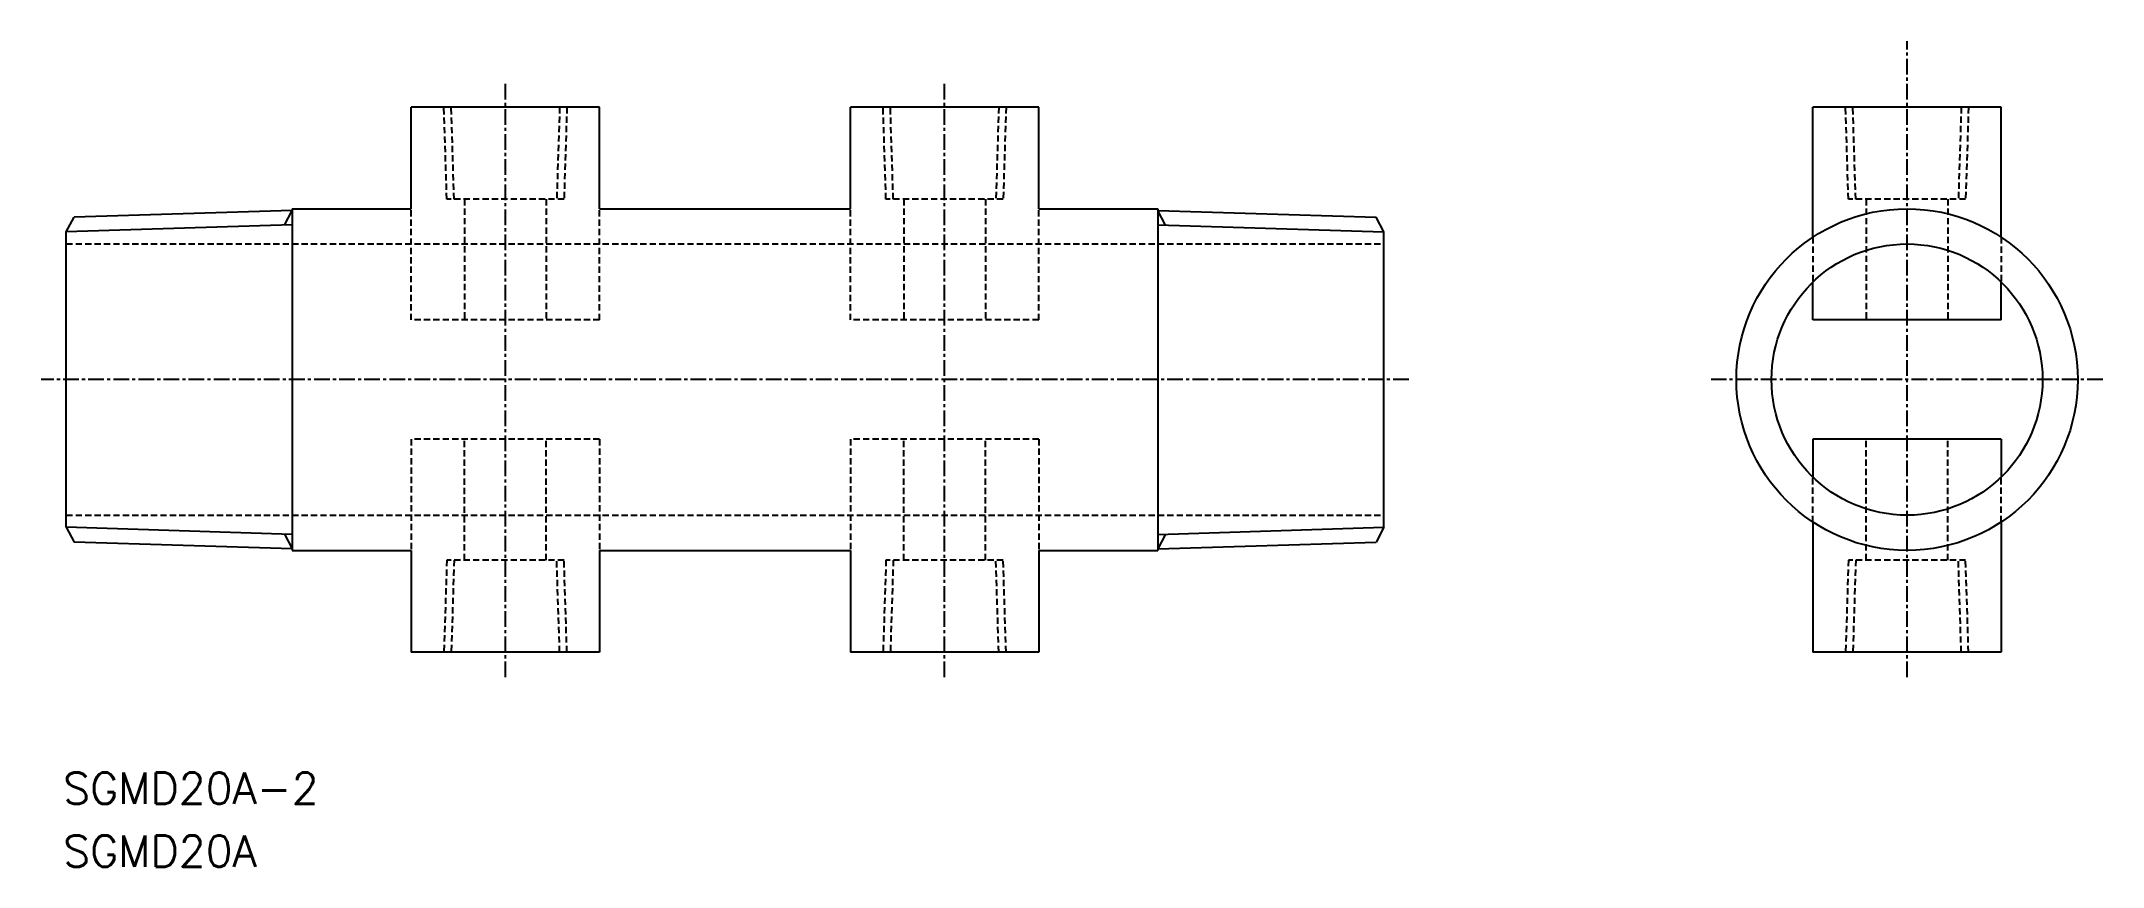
# Model space of a CAD drawing. Extents: x 70 to 235, y 72 to 138.
import ezdxf
from ezdxf.enums import TextEntityAlignment as Align

# ---------------------------------------------------------------- set-up
doc = ezdxf.new("R2010")
doc.units = 0
doc.linetypes.add('CENTER', pattern=[2, 1.25, -0.25, 0.25, -0.25])
doc.linetypes.add('DASHED', pattern=[0.75, 0.5, -0.25])
doc.layers.get('0').update_dxf_attribs({"linetype": 'CONTINUOUS'})
doc.layers.add('CENTER', color=1, linetype='CENTER')
doc.styles.get("Standard").update_dxf_attribs({"font": 'txt.shx', "bigfont": 'extfont.shx'})

msp = doc.modelspace()

# ---------------------------------------------------------------- linework, layer by layer
for p, q in [((99.99, 124.6), (99.99, 132.7)), ((114.99, 132.7), (99.99, 132.7)), ((114.99, 124.6), (114.99, 132.7)), ((149.99, 132.7), (134.99, 132.7)), ((134.99, 124.6), (134.99, 132.7)), ((149.99, 124.6), (149.99, 132.7)), ((211.7, 124.6), (211.7, 132.7)), ((226.7, 132.7), (211.7, 132.7)), ((226.7, 124.6), (226.7, 132.7)), ((72.49, 122.76), (73.11, 123.94)), ((90.49, 124.48), (73.11, 123.94)), ((90.49, 124.6), (99.99, 124.6)), ((90.49, 124.6), (90.49, 97.4)), ((114.99, 124.6), (134.99, 124.6)), ((149.99, 124.6), (159.49, 124.6)), ((159.49, 124.6), (159.49, 97.4)), ((159.49, 124.48), (176.88, 123.94)), ((177.49, 122.76), (176.88, 123.94)), ((211.7, 122.34), (211.7, 124.6)), ((226.7, 122.34), (226.7, 124.6)), ((72.49, 99.24), (72.49, 122.76)), ((177.49, 99.24), (177.49, 122.76)), ((211.7, 115.75), (211.7, 118.77)), ((226.7, 115.75), (226.7, 118.77)), ((226.7, 115.75), (211.7, 115.75)), ((211.7, 106.25), (211.7, 103.23)), ((226.7, 106.25), (211.7, 106.25)), ((226.7, 106.25), (226.7, 103.23)), ((72.49, 99.24), (73.11, 98.05)), ((177.49, 99.24), (176.88, 98.05)), ((211.7, 99.65), (211.7, 97.4)), ((226.7, 99.65), (226.7, 97.4)), ((90.49, 97.51), (73.11, 98.05)), ((90.49, 97.4), (99.99, 97.4)), ((99.99, 97.4), (99.99, 89.3)), ((114.99, 97.4), (114.99, 89.3)), ((114.99, 97.4), (134.99, 97.4)), ((114.99, 97.4), (134.99, 97.4)), ((134.99, 97.4), (134.99, 89.3)), ((149.99, 97.4), (149.99, 89.3)), ((149.99, 97.4), (159.49, 97.4)), ((159.49, 97.51), (176.88, 98.05)), ((211.7, 97.4), (211.7, 89.3)), ((226.7, 97.4), (226.7, 89.3)), ((114.99, 89.3), (99.99, 89.3)), ((149.99, 89.3), (134.99, 89.3)), ((226.7, 89.3), (211.7, 89.3))]:
    msp.add_line(p, q)
at = {"color": 3, "linetype": 'DASHED'}
for p, q in [((102.82, 125.37), (102.59, 132.7)), ((103.4, 125.37), (103.17, 132.7)), ((111.81, 132.7), (111.58, 125.37)), ((112.39, 132.7), (112.16, 125.37)), ((137.82, 125.37), (137.59, 132.7)), ((138.4, 125.37), (138.17, 132.7)), ((146.81, 132.7), (146.58, 125.37)), ((147.39, 132.7), (147.16, 125.37)), ((214.53, 125.37), (214.3, 132.7)), ((215.11, 125.37), (214.88, 132.7)), ((223.52, 132.7), (223.29, 125.37)), ((224.1, 132.7), (223.87, 125.37)), ((112.16, 125.37), (102.82, 125.37)), ((104.24, 125.37), (104.24, 115.75)), ((110.74, 125.37), (110.74, 115.75)), ((147.16, 125.37), (137.82, 125.37)), ((139.24, 125.37), (139.24, 115.75)), ((145.74, 125.37), (145.74, 115.75)), ((223.87, 125.37), (214.53, 125.37)), ((215.95, 125.37), (215.95, 115.75)), ((222.45, 125.37), (222.45, 115.75)), ((99.99, 115.75), (99.99, 124.6)), ((114.99, 115.75), (114.99, 124.6)), ((134.99, 115.75), (134.99, 124.6)), ((149.99, 115.75), (149.99, 124.6)), ((72.49, 121.8), (177.49, 121.8)), ((211.7, 122.34), (211.7, 118.77)), ((226.7, 122.34), (226.7, 118.77)), ((114.99, 115.75), (99.99, 115.75)), ((149.99, 115.75), (134.99, 115.75)), ((99.99, 106.25), (99.99, 97.4)), ((114.99, 106.25), (99.99, 106.25)), ((104.24, 96.63), (104.24, 106.25)), ((110.74, 96.63), (110.74, 106.25)), ((114.99, 106.25), (114.99, 97.4)), ((149.99, 106.25), (134.99, 106.25)), ((134.99, 106.25), (134.99, 97.4)), ((139.24, 96.63), (139.24, 106.25)), ((145.74, 96.63), (145.74, 106.25)), ((149.99, 106.25), (149.99, 97.4)), ((215.95, 96.63), (215.95, 106.25)), ((222.45, 96.63), (222.45, 106.25)), ((211.7, 99.65), (211.7, 103.23)), ((226.7, 99.65), (226.7, 103.23)), ((72.49, 100.2), (177.49, 100.2)), ((102.82, 96.63), (102.59, 89.3)), ((112.16, 96.63), (102.82, 96.63)), ((103.4, 96.63), (103.17, 89.3)), ((111.81, 89.3), (111.58, 96.63)), ((112.39, 89.3), (112.16, 96.63)), ((137.82, 96.63), (137.59, 89.3)), ((147.16, 96.63), (137.82, 96.63)), ((138.4, 96.63), (138.17, 89.3)), ((146.81, 89.3), (146.58, 96.63)), ((147.39, 89.3), (147.16, 96.63)), ((214.53, 96.63), (214.3, 89.3)), ((223.87, 96.63), (214.53, 96.63)), ((215.11, 96.63), (214.88, 89.3)), ((223.52, 89.3), (223.29, 96.63)), ((224.1, 89.3), (223.87, 96.63))]:
    msp.add_line(p, q, dxfattribs=at)
at = {"color": 3}
for p, q in [((90.49, 123.32), (72.49, 122.76)), ((89.88, 123.3), (90.49, 124.48)), ((160.11, 123.3), (159.49, 124.48)), ((159.49, 123.32), (177.49, 122.76)), ((90.49, 98.67), (72.49, 99.24)), ((89.88, 98.69), (90.49, 97.51)), ((159.49, 98.67), (177.49, 99.24)), ((160.11, 98.69), (159.49, 97.51))]:
    msp.add_line(p, q, dxfattribs=at)
msp.add_circle((219.2, 111), 13.6)
at = {"color": 7, "linetype": 'CONTINUOUS'}
msp.add_circle((219.2, 111), 10.8, dxfattribs=at)
at = {"layer": 'CENTER', "linetype": 'CENTER'}
for p, q in [((219.2, 87.3), (219.2, 137.95)), ((107.49, 87.3), (107.49, 134.7)), ((142.49, 87.3), (142.49, 134.7)), ((179.49, 111), (70.49, 111)), ((234.8, 111), (203.6, 111))]:
    msp.add_line(p, q, dxfattribs=at)

# ---------------------------------------------------------------- texts
at = {"color": 7, "linetype": 'CONTINUOUS'}
for s, p in [('SGMD20A-2', (72.24, 78.45)), ('SGMD20A', (72.24, 73.45))]:
    msp.add_text(s, height=2.5, dxfattribs=at).set_placement(p, align=Align.MIDDLE_LEFT)

doc.saveas('drawing.dxf')
